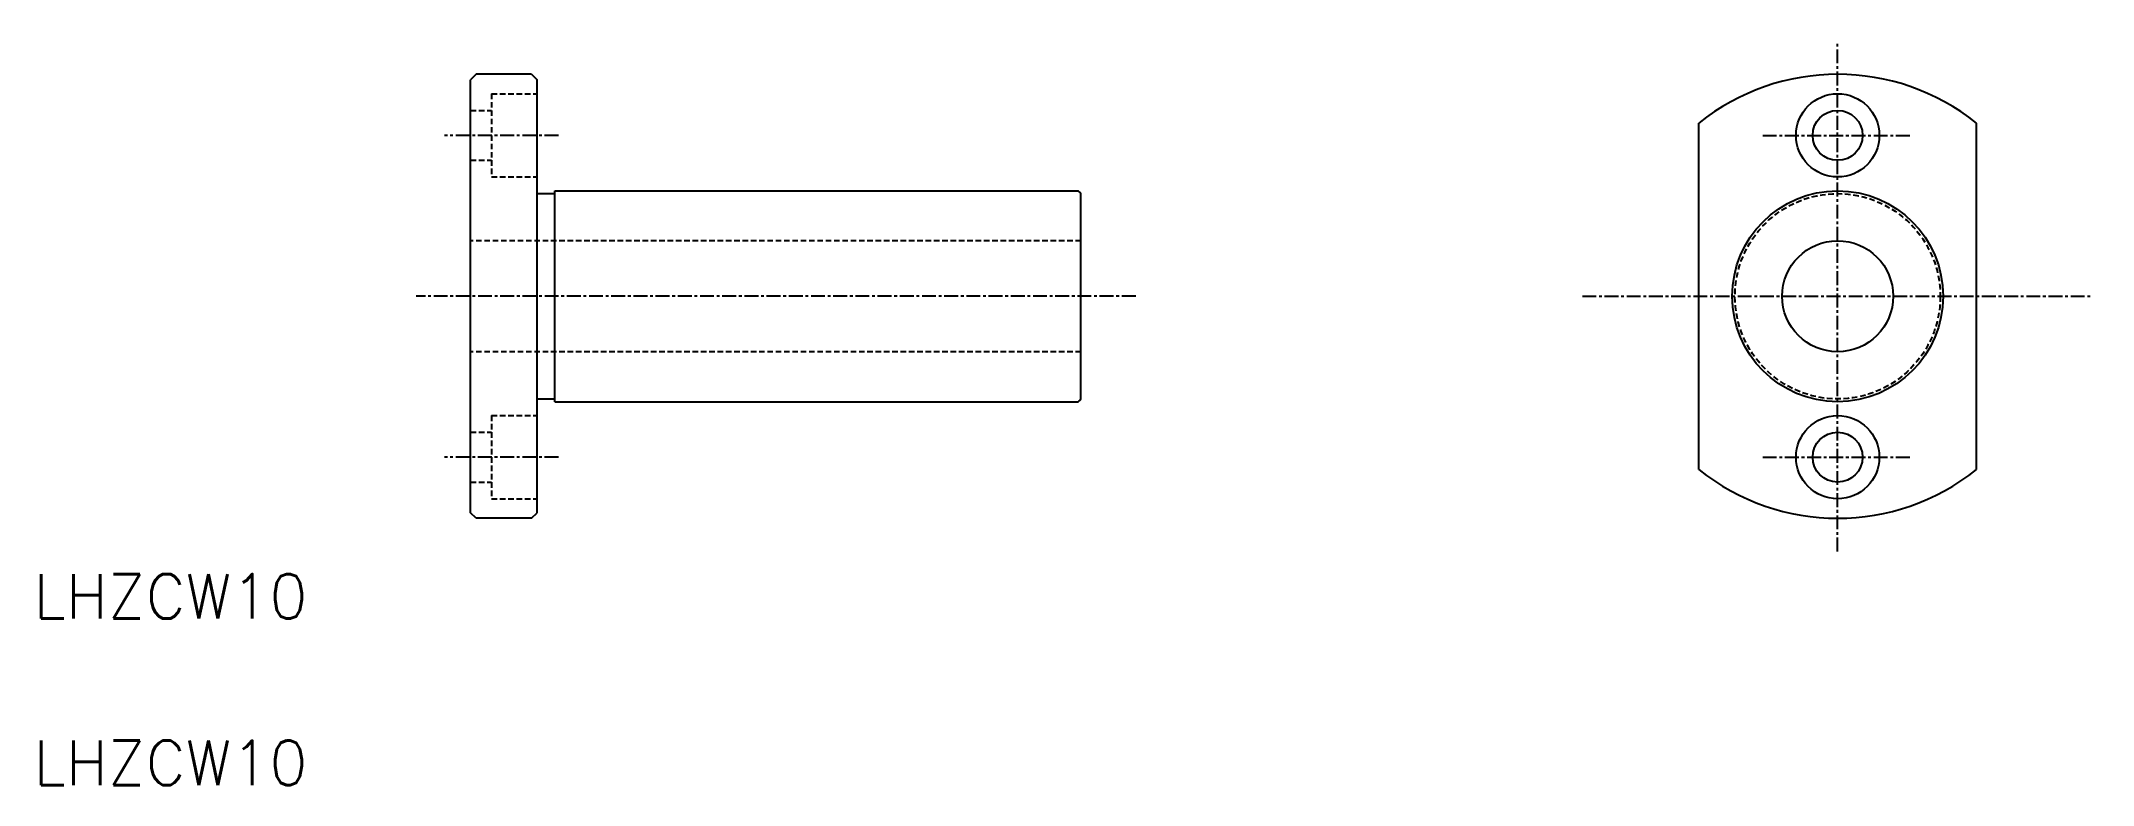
# Model space of a CAD drawing. Extents: x 151 to 336, y 135 to 202.
import ezdxf

# ---------------------------------------------------------------- set-up
doc = ezdxf.new("R2010")
doc.units = 0
doc.linetypes.add('CENTER', pattern=[2, 1.25, -0.25, 0.25, -0.25])
doc.linetypes.add('DASHED', pattern=[0.75, 0.5, -0.25])
doc.layers.get('0').update_dxf_attribs({"linetype": 'CONTINUOUS'})
doc.layers.add('CENTER', color=1, linetype='CENTER')
doc.styles.get("Standard").update_dxf_attribs({"font": 'txt.shx', "bigfont": 'bigfont.shx'})

msp = doc.modelspace()

# ---------------------------------------------------------------- linework, layer by layer
at = {"color": 7, "linetype": 'CONTINUOUS'}
for p, q in [((190.34, 198.9), (189.84, 198.4)), ((189.84, 159.4), (189.84, 198.4)), ((195.34, 198.9), (190.34, 198.9)), ((195.34, 198.9), (195.84, 198.4)), ((195.84, 159.4), (195.84, 198.4)), ((300.51, 163.29), (300.51, 194.51)), ((325.51, 163.29), (325.51, 194.51)), ((195.84, 188.15), (197.44, 188.15)), ((197.44, 188.4), (244.59, 188.4)), ((197.44, 169.4), (197.44, 188.4)), ((244.84, 169.65), (244.84, 188.15)), ((195.84, 169.65), (197.44, 169.65)), ((197.44, 169.4), (244.59, 169.4)), ((201.22, 169.4), (201.22, 169.4)), ((206.59, 169.4), (206.59, 169.4)), ((190.34, 158.9), (189.84, 159.4)), ((195.34, 158.9), (195.84, 159.4)), ((195.34, 158.9), (190.34, 158.9))]:
    msp.add_line(p, q, dxfattribs=at)
at = {"color": 3, "linetype": 'DASHED'}
for p, q in [((191.74, 197.15), (191.74, 189.65)), ((191.74, 197.15), (195.84, 197.15)), ((189.84, 195.65), (191.74, 195.65)), ((189.84, 191.15), (191.74, 191.15)), ((191.74, 189.65), (195.84, 189.65)), ((244.84, 183.9), (189.84, 183.9)), ((244.84, 173.9), (189.84, 173.9)), ((189.84, 166.65), (191.74, 166.65)), ((191.74, 168.15), (191.74, 160.65)), ((191.74, 168.15), (195.84, 168.15)), ((189.84, 162.15), (191.74, 162.15)), ((191.74, 160.65), (195.84, 160.65))]:
    msp.add_line(p, q, dxfattribs=at)
at = {"color": 7, "linetype": 'CONTINUOUS'}
for centre, radius in [((313.01, 193.4), 3.75), ((313.01, 193.4), 2.25), ((313.01, 178.9), 9.5), ((313.01, 178.9), 5), ((313.01, 164.4), 3.75), ((313.01, 164.4), 2.25)]:
    msp.add_circle(centre, radius, dxfattribs=at)
at = {"color": 3, "linetype": 'DASHED'}
msp.add_circle((313.01, 178.9), 9.25, dxfattribs=at)
at = {"color": 7, "linetype": 'CONTINUOUS'}
for centre, radius, start, end in [((313.01, 178.9), 20, 51.3178, 128.6822), ((244.09, 187.65), 0.9, 33.5573, 56.4427), ((244.09, 170.15), 0.9, 303.5573, 326.4427), ((313.01, 178.9), 20, 231.3178, 308.6822)]:
    msp.add_arc(centre, radius, start, end, dxfattribs=at)
at = {"layer": 'CENTER', "color": 1, "linetype": 'CENTER'}
for p, q in [((313.01, 155.9), (313.01, 201.9)), ((197.76, 193.4), (187.49, 193.4)), ((306.26, 193.4), (319.76, 193.4)), ((249.77, 178.9), (184.94, 178.9)), ((290.01, 178.9), (336.01, 178.9)), ((197.76, 164.4), (187.49, 164.4)), ((306.26, 164.4), (319.76, 164.4))]:
    msp.add_line(p, q, dxfattribs=at)

# ---------------------------------------------------------------- texts
at = {"color": 7, "linetype": 'CONTINUOUS'}
for p in [(150.46, 149.86), (150.46, 134.86)]:
    msp.add_text('LHZCW10', height=4, dxfattribs=at).set_placement(p)

doc.saveas('drawing.dxf')
